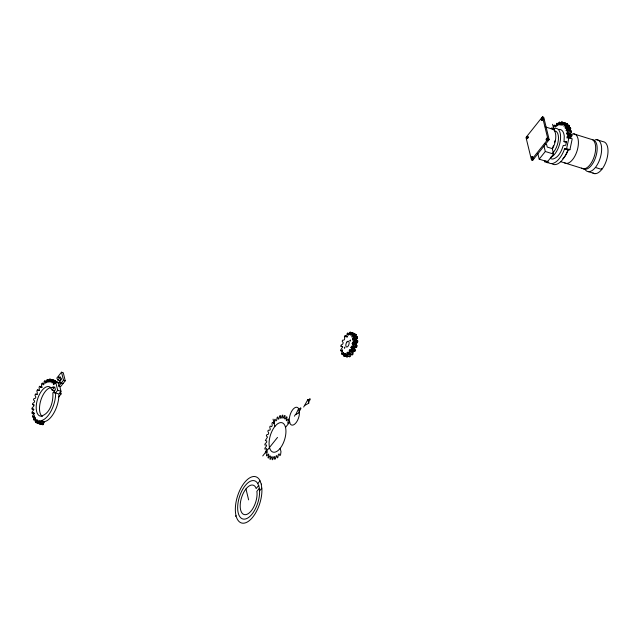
<?xml version="1.0" encoding="UTF-8"?>
<svg xmlns="http://www.w3.org/2000/svg" width="640" height="640" viewBox="0 0 640 640"><rect width="100%" height="100%" fill="white"/><g stroke="black" fill="none" stroke-linecap="round" stroke-linejoin="round"><path stroke-width="0.96" d="M551.528 163.432A20.032 9.688 -72.7 0 0 567.088 151.968L567.808 149.912L569.92 149.736L572.216 138.8L568.904 137.768L566.936 137.936L568.584 133.832L566.896 134.272L566.824 133.184L568.264 130.8L567.664 130.08L566.424 131L566.176 130.192L567.408 127.4L567.136 126.744L565.4 128.456L565.08 127.792L566.04 124.672L565.664 124.248L563.984 126.408L564.256 122.96L563.8 122.68L562.312 125.2L561.768 124.912L562.088 122.088L561.504 122.056L560.328 124.856L559.656 124.912L559.632 122.216L559.016 122.352L558.136 125.224L557.448 125.616L556.984 123.264L555.2 127.16L554.376 125.224L553.808 125.728L553.472 128.792L552.856 129.536L551.784 128.064L551.224 128.792M566.992 136.88L570.296 137.912L571.88 135.8L571.896 134.864L568.584 133.832M34.56 413.952L32.08 413.184L32 412.184L33.584 409.976L33.568 408.96L32.016 408.976L32.04 408.032L33.76 406.16L33.864 404.96L32.472 404.488L32.64 403.512L34.352 402.168L34.632 401.008L33.472 399.832L33.776 398.792L35.488 398.16L35.84 397.048L34.976 395.16L35.368 394.216L37.016 394.128L37.4 393.216L36.856 390.976L37.336 390.056L39.48 390.536M39.272 423.64L39.824 423.616L40.976 420.648A20.032 9.688 -72.7 0 0 55.608 394.832L55.544 392.96L58.848 393.992L58.912 395.864A20.032 9.688 -72.7 0 1 44.28 421.68L43.136 424.648L42.584 424.672L39.272 423.64L39.456 420.784L38.872 420.704L37.936 422.672L37.008 423.08L37.568 420.16L37.064 419.728L35.456 422.032L35.544 418.032L33.88 419.896L33.552 419.216L34.472 415.528L32.656 416.92L32.464 416.128L33.944 413.368L33.744 412.544L32.08 413.184M42.584 424.672L42.6 424.032M54.64 381.112L55.576 380.704L51.808 379.48L50.4 382.056L49.816 381.968L50 379.112L49.448 379.144L48.296 382.104L47.696 382.184L47.456 379.512L46.888 379.776L45.984 382.888L45.432 383.144L44.888 380.904L44.288 381.336L43.736 384.376L43.048 384.912L42.248 383.176L41.616 383.88L41.496 386.68C40.808 389.024 39.912 384.68 39.104 387.112L39.336 389.568L38.768 390.608L37.824 390.024M53.288 380.784L53.304 380.144L50 379.112M57.96 380.08L56.816 378.096L61.52 372.192L63.28 372.744L65.24 380.8L60.536 386.696L58.784 386.144L58.648 382.904L61.184 379.72L60.504 376.88L57.96 380.08L59.712 380.632L61.248 378.712M305.168 405.184L308.752 403.208L307.928 399.488L303.672 407.056M340.832 350.776L342.592 349.832L341.528 353.528L341.864 354.168C344.104 350.608 343.976 353.16 343.352 355.664L343.88 355.872C345.008 352.576 345.976 352.408 345.848 355.808L346.48 355.552L347.224 352.448L347.952 352.104L348.656 353.944L349.28 353.264C349.368 352.48 348.984 348.536 350.448 350.272L354.752 351.536L355.264 350.544L354.584 348.424L355.144 347.32L356.696 346.96L357.016 345.832L356.544 345.16L352.216 343.704L352.56 342.4L354.176 340.912L354.232 339.84L352.568 340.096L352.616 338.904L354.008 336.552L353.808 335.72L352.04 337.208L351.776 336.272L352.704 333.464L352.264 333.016C350.568 336.624 350.016 335.24 350.496 332.248L349.904 332.264C349.248 335.072 348.08 336.688 347.736 333.12L347.088 333.6C346.96 335.576 346.608 338.64 344.968 335.888L344.384 336.744C344.896 338.696 344.88 340.696 342.616 340.128L342.2 341.208L343.216 342.784L342.752 344.072L341.128 345.064L340.944 346.184L342.376 346.424L342.4 347.424L340.752 349.816L340.832 350.776L342.592 351.328M356.544 345.16L355.792 344.952L355.92 343.872L357.688 342.008L357.752 340.936L352.536 339.304M343.88 355.872L347.4 356.968L346.864 356.768L346.936 355.816M348.656 353.944L352.176 355.048L352.8 354.36L353.288 350.872L349.768 349.776M57.4 382.712L57.128 381.76L53.816 380.728L52.208 383.024L51.704 382.592L52.264 379.672L51.808 379.48M566.52 142.448L564.04 141.672L564.28 136.256A15.368 7.432 -72.7 0 0 559.04 129.432M55.544 392.96L57.696 390.264L55.736 382.208L53.72 384.728L53.352 384.152L54.184 381.184L53.816 380.728M352.328 335.064L355.848 336.16L356.224 334.56L349.904 332.264M353.808 335.72L357.32 336.816L357.528 337.648L356.128 340L356.088 341.192M567.36 124.976L567.104 123.712L562.088 122.088M565.448 126.736L568.752 127.768L569.344 125.704L565.664 124.248M546.968 160.968A20.032 9.688 -72.7 0 0 563.784 150.936L564.504 148.88L566.608 148.704L568.904 137.768M532.704 160.272L549.168 139.624L543.696 117.184L542.464 116.8L526 137.448L531.472 159.888L532.704 160.272L533.008 159.08M350.448 350.272L351.232 350.44L351.752 349.448L351.072 347.56L351.408 346.504L353.176 345.864L353.496 344.736L352.28 343.856M345.848 355.808L349.992 356.648L350.448 355.288L346.928 354.192M548.72 162.248L548.024 162.792L544.712 161.76L544.704 160.456M567.136 126.744L570.448 127.776L570.72 128.432L570.056 130.048L566.752 129.016M295.896 414.312L298.656 408.616L297.784 407.632A9.288 4.488 -72.7 0 0 292.176 410.44A9.288 4.488 -72.7 0 0 289.304 420.344L290.136 423.76A9.288 4.488 -72.7 0 0 295.36 423.528A9.288 4.488 -72.7 0 0 299.392 414.232L298.656 408.616L299.096 409.24L300.712 407.792L300.92 408.624L299.52 410.976C300.312 413.944 294.984 413.344 294.4 416.192M566.824 133.184L570.136 134.216L571.576 131.832L571.432 131.064L568.128 130.04M566.608 124.344L567.104 123.712M52.168 390.096L54.72 386.896L55.392 389.728L52.856 392.912C53.448 401.528 50.288 413.872 40.856 416.2A15.368 7.432 -72.7 0 1 37.648 398.832A15.368 7.432 -72.7 0 1 50.24 387.216L52.168 390.096L54.648 390.864M58.784 386.144L63.488 380.248L61.52 372.192M59.696 385.92L61 391.288L59.328 393.384L61.088 393.936L58.664 396.976M37.008 423.08L40.768 424.304L41.248 423.704M262.736 455.944L277.512 437.424M285.52 427.376L289.584 422.28L289.488 421.88L287.672 423.272L288.592 419.584L288.264 418.904L286.6 420.768L286.232 420.2L287.056 417.232L286.688 416.768L285.08 419.072L284.576 418.64L285.136 415.72L284.688 415.528L283.272 418.096L282.688 418.016L282.872 415.16L282.32 415.184L281.168 418.152L280.568 418.232L280.328 415.56L279.76 415.816L278.856 418.928L278.304 419.184L277.76 416.952L277.168 417.384L276.608 420.424L275.92 420.96L275.12 419.216L274.488 419.928L274.368 422.72C273.68 425.072 272.784 420.72 271.984 423.152L272.208 425.616L271.64 426.656L270.208 426.104L269.728 427.016L270.272 429.256L269.888 430.168L268.24 430.264L267.848 431.208L268.712 433.088L268.368 434.208L266.648 434.832L266.344 435.88L267.504 437.056L265.344 440.536L266.736 441L266.632 442.208L264.912 444.072L264.888 445.016L266.44 445.008L266.456 446.024L264.872 448.224L264.952 449.224L266.616 448.584L266.816 449.416L265.336 452.168L265.528 452.96L267.344 451.576L266.424 455.256L266.752 455.944L268.424 454.072L268.792 454.648L267.96 457.616L268.328 458.072L269.936 455.776L270.44 456.208L269.88 459.128L270.336 459.32L271.744 456.744L272.328 456.832L272.144 459.688L272.696 459.656L273.848 456.696L274.448 456.616L274.688 459.288L275.256 459.024L276.16 455.912L276.712 455.656L277.256 457.896L277.856 457.464L278.408 454.424L279.096 453.888L279.896 455.624L280.528 454.92L280.992 451.696L280.168 448.344A15.368 7.432 -72.7 0 0 283.12 423.264A15.368 7.432 -72.7 0 0 269.24 440.664A15.368 7.432 -72.7 0 0 280.168 448.344M261.784 488.168L259.584 490.92A19.984 9.664 -72.7 0 1 245.488 518.984A19.984 9.664 -72.7 0 1 239.816 495.72A19.984 9.664 -72.7 0 1 257.792 483.576L259.992 480.816M235.504 516.312L236.016 515.672M531.472 159.888L547.936 139.24L542.464 116.8M544.968 143.96L546.6 144.464L547.232 147.056L552.264 148.624L553.592 154.08L547.48 161.744L539.192 159.16L545.304 151.496L543.992 146.112M568.976 125.28L566.152 124.848M569.744 128.328L570.448 127.776M544.712 161.76L545.416 161.216L547.896 161.984M308.752 403.208L308.792 401.84L310.192 399.488L309.984 398.656L308.368 400.104L307.928 399.488M356.536 337.264L357.32 336.816M570.968 131.112L571.432 131.064M570.92 134.952L571.896 134.864M564.04 141.672L566.544 141.464L565.728 145.288L563.24 145.504C561.608 150.928 558.792 157.488 552.816 159.08L550.888 158.744M52.752 380.168L53.304 380.144M353.416 333.36L354.008 333.344L350.496 332.248M564.808 123.08L565.4 123.112M548.56 139.576L549.168 139.624L547.936 139.24M357.064 340.816L357.752 340.936M561.504 122.056L567.568 123.992M562.104 122.528L564.584 123.296M559.632 122.216L561.288 122.728M559.016 122.352L561.496 123.12M559.704 122.704L561.36 123.224M564.048 123.944L569.344 125.704M561.984 123.712L563.64 124.232M565.848 125.584L569.152 126.616M541.696 118.28L542.928 118.664M556.984 123.264L558.64 123.784M559.712 124.448L561.36 124.968M557.232 123.832L558.888 124.352M567.408 127.4L570.72 128.432M541.304 119.8L542.536 120.184M567.144 128.056L570.448 129.088M554.376 125.224L556.864 125.992M554.592 125.512L556.24 126.032M567.664 130.08L570.144 130.848M568.264 130.8L571.576 131.832M596.616 139.656L602.984 141.64A16.6 8.032 -72.7 0 1 606.448 160.408A16.6 8.032 -72.7 0 1 592.84 172.944M566.176 130.192L567.832 130.704M573.784 133.888L591.024 139.264A15.304 7.4 -72.7 0 1 594.216 156.56A15.304 7.4 -72.7 0 1 581.672 168.12M567.544 132.192L570.856 133.224M551.784 128.064L554.264 128.84M552.28 128.512L553.936 129.032M552.616 129.008L554.272 129.52M545.224 126.872L551.696 128.896A13.488 6.52 -72.7 0 1 552.456 148.872M567.608 133.92L570.096 134.688M568.576 134.768L571.88 135.8M568.336 135.184L571.64 136.216M567.68 136.064L570.984 137.096M546.592 138.352L547.816 138.736M546.2 139.88L547.432 140.264M566.608 148.704L569.92 149.736M526.96 136.744L528.192 137.128M564.504 148.88L567.952 149.904M526.576 138.272L527.808 138.656M545.304 151.496L553.592 154.08M595.4 167.464L601.768 169.448L601.56 168.584M560.768 161.696L583.488 168.784M588.44 171.68L594.808 173.664M531.856 156.824L533.088 157.208M544.44 161.112L546.92 161.88M531.472 158.344L532.704 158.728M352.704 333.464L356.224 334.56M350.536 333.12L352.296 333.672M350.488 333.704L352.248 334.256M352.512 334.456L356.032 335.552M347.736 333.12L349.496 333.664M348.008 333.712L349.768 334.264M354.008 336.552L357.528 337.648M353.616 337.496L357.136 338.592M353.328 338.008L356.848 339.104M344.968 335.888L347.608 336.712M345.416 336.112L347.176 336.656M345.64 336.376L347.4 336.928M352.616 338.904L356.128 340M354.176 340.912L357.688 342.008M353.648 341.64L357.168 342.736M353.304 341.976L356.824 343.072M352.56 342.4L356.08 343.496M352.4 342.776L355.92 343.872M352.216 343.704L355.736 344.8M353.496 344.736L357.016 345.832M353.176 345.864L356.696 346.96M352.608 346.248L356.128 347.344M351.624 346.224L355.792 347.448M351.408 346.504L354.928 347.608M351.064 347.328L354.584 348.424M351.072 347.56L354.592 348.656M351.568 348.344L355.088 349.44M351.752 349.448L355.264 350.544M340.944 346.184L342.696 346.728M351.232 350.44L354.752 351.536M349.312 350.408L352.832 351.504M349.256 350.672L352.776 351.768M349.432 351.912L352.944 353.016M349.28 353.264L352.8 354.36M347.12 352.688L348.88 353.24M348.28 353.528L351.8 354.624M342.64 353.44L344.4 353.984M344.552 354.728L346.312 355.272M341.864 354.168L343.624 354.712M346.48 355.552L349.992 356.648M343.352 355.664L346.864 356.768M63.488 380.248L65.24 380.8M50.272 379.4L51.928 379.912M61.328 382.952L63.088 383.496M51.336 380.08L52.984 380.6M49.976 379.76L52.456 380.528M54.184 381.184L57.488 382.216M47.456 379.512L49.936 380.288M54.096 381.68L59.04 383.24M52.064 381.232L53.712 381.744M49.952 380.704L51.6 381.216M47.616 380.192L49.272 380.704M53.76 382.912L55.408 383.432M47.656 381.232L49.312 381.744M44.888 380.904L47.368 381.68M44.288 381.336L46.72 382.144M42.248 383.176L44.096 383.88M57.696 390.264L61 391.288M39.712 386.28L42.192 387.048M39.984 386.424L41.632 386.944M40.344 386.752L42 387.264M37.336 390.056L38.992 390.576M35.712 394.096L37.36 394.616M32.472 404.488L34.128 405M32.016 408.976L33.904 409.584M32.944 412.984L34.6 413.496M33.224 416.6L34.872 417.12M32.656 416.92L35.136 417.696M40.976 420.648L44.28 421.68M34.56 419.272L36.216 419.784M33.552 419.216L35.208 419.728M40.712 421.52L44.016 422.552M38.704 421.056L40.36 421.568M33.88 419.896L35.536 420.416M40.344 422.48L43.656 423.512M35.088 421.568L37.568 422.344M37.936 422.672L39.592 423.192M35.456 422.032L37.104 422.544M39.824 423.616L43.136 424.648M40.312 424.112L40.768 424.304M354.24 351.512L353.52 350.728M547.744 162.144L548.024 162.792M257.792 483.576L258.568 485.56M552.584 124.28L553.76 129.088M537.88 153.784L539.192 159.16M273.056 419.144L274.848 426.504M245.968 488.944L248.624 499.864M60.44 391.208L61.088 393.936M349.2 356.16L349.368 356.912M259.256 488.384L259.584 490.92M533.744 158.32A1.112 0.536 -72.7 0 1 533.472 158.792M533.16 159.048A1.112 0.536 -72.7 0 1 532.872 159.032M532.768 158.912A1.112 0.536 -72.7 0 1 532.824 157.68M595.136 139.776A16.6 8.032 -72.7 0 1 599.848 159.104A16.6 8.032 -72.7 0 1 584.912 169.2M592.536 139.736A15.304 7.4 -72.7 0 1 595.728 157.032A15.304 7.4 -72.7 0 1 583.184 168.592M552.424 129.456A15.304 7.4 -72.7 0 1 560.536 138.616A15.304 7.4 -72.7 0 1 550.496 157.504M572.416 134.008A15.304 7.4 -72.7 0 1 577.36 149.904A15.304 7.4 -72.7 0 1 564.432 162.744M568.08 150.496A15.304 7.4 -72.7 0 1 562.832 158.704M554.688 130.84A12.504 6.048 -72.7 0 1 558.392 139.76A12.504 6.048 -72.7 0 1 552.608 153.08M554.872 140.824A12.504 6.048 -72.7 0 1 554.52 142.408M553.512 145.512A12.504 6.048 -72.7 0 1 552.52 147.688M527.84 137.88A1.112 0.536 -72.7 0 1 528.352 136.968M543.704 118.728A1.112 0.536 -72.7 0 1 543.664 119.504M542.568 119.408A1.112 0.536 -72.7 0 1 543.08 118.504M548.472 139.856A1.112 0.536 -72.7 0 1 548.208 140.328M548.048 140.488A1.112 0.536 -72.7 0 1 547.464 140.36A1.112 0.536 -72.7 0 1 547.552 139.208M548.136 138.48A1.112 0.536 -72.7 0 1 548.424 138.504M42.336 416.568A15.368 7.432 -72.7 0 1 40.952 399.864A15.368 7.432 -72.7 0 1 51.728 387.584M52.792 387.352C53.416 388.912 53.632 385.176 52.792 387.352M54.096 392.728C54.72 394.28 54.936 390.544 54.096 392.728M58.584 377.344C59.208 378.904 59.424 375.16 58.584 377.344M59.888 382.712C60.512 384.272 60.728 380.536 59.888 382.712M344.304 347.824C344.928 349.384 345.144 345.64 344.304 347.824M350 340.68C350.624 342.232 350.824 338.536 350 340.68M346.968 341.976L346.576 342.56A3.008 1.456 -72.7 0 0 346 346.352A3.008 1.456 -72.7 0 0 348.008 346.256L348.4 345.672A3.008 1.456 -72.7 0 0 348.976 341.888A3.008 1.456 -72.7 0 0 346.968 341.976M258.704 485.392L256.16 488.576L255.68 487.328A15.368 7.432 -72.7 0 0 241.848 496.68A15.368 7.432 -72.7 0 0 246.216 514.568A15.368 7.432 -72.7 0 0 257.056 492.984L256.848 491.4L259.392 488.208L258.704 485.392M261.24 484.048L259.728 480.136A24.192 11.704 -72.7 0 0 237.96 494.848A24.192 11.704 -72.7 0 0 244.824 523.016A24.192 11.704 -72.7 0 0 261.896 489.04L261.24 484.048M527.352 138.336A1.112 0.536 -72.7 0 0 527.568 136.512A1.112 0.536 -72.7 0 0 526.56 137.776A1.112 0.536 -72.7 0 0 527.352 138.336M532.248 158.408A1.112 0.536 -72.7 0 0 532.456 156.592A1.112 0.536 -72.7 0 0 531.448 157.848A1.112 0.536 -72.7 0 0 532.248 158.408M546.976 139.944A1.112 0.536 -72.7 0 0 547.192 138.12A1.112 0.536 -72.7 0 0 546.184 139.384A1.112 0.536 -72.7 0 0 546.976 139.944M542.08 119.864A1.112 0.536 -72.7 0 0 542.296 118.04A1.112 0.536 -72.7 0 0 541.288 119.304A1.112 0.536 -72.7 0 0 542.08 119.864"/></g></svg>
